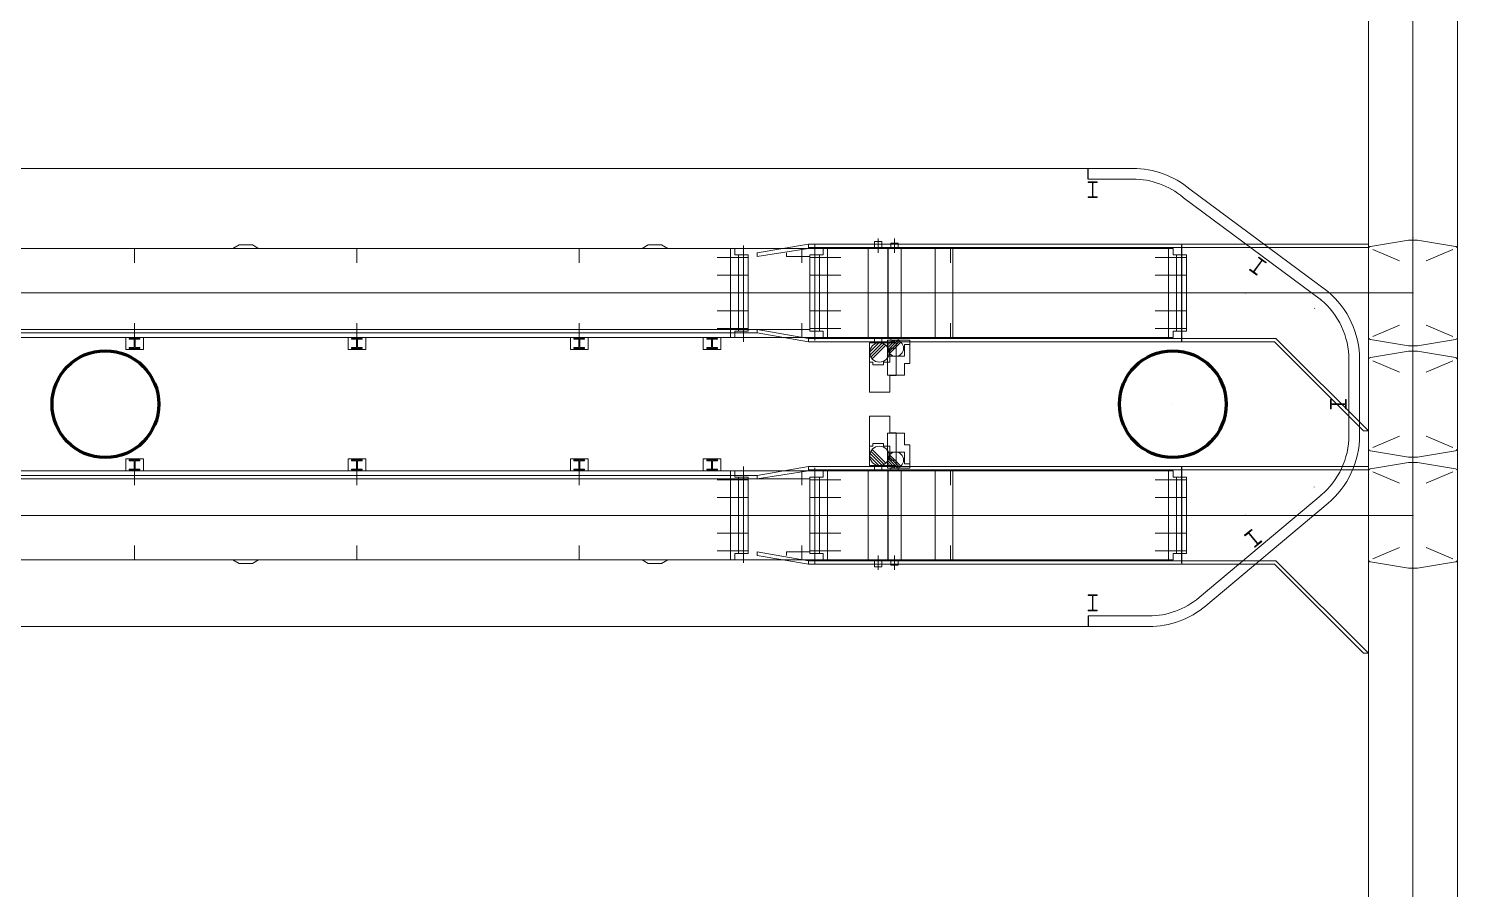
# Model space of a CAD drawing. Header units: metres. Extents: x 1807 to 3745, y 842 to 1968.
# Drawn here: x 3461.14 to 3477.2, y 1482.55 to 1492.22 of the extents above; entities that cross this region are included whole.
import ezdxf

# ---------------------------------------------------------------- set-up
doc = ezdxf.new("R2010")
doc.units = ezdxf.units.M
doc.header["$MEASUREMENT"] = 0
doc.layers.add('Level 1', color=7, linetype='Continuous', lineweight=0)

msp = doc.modelspace()

# ---------------------------------------------------------------- linework, layer by layer
at = {"layer": 'Level 1', "color": 7, "linetype": 'Continuous', "lineweight": 0}
for p, q in [((3476.2, 1576.091), (3476.2, 1451.2)), ((3477.2, 1576.091), (3477.2, 1451.2)), ((3448.549, 1490.65), (3473.55, 1490.65)), ((3473.05, 1490.65), (3473.55, 1490.65)), ((3473.05, 1490.53), (3473.55, 1490.53)), ((3474.19, 1490.418), (3474.196, 1490.414)), ((3474.193, 1490.416), (3475.743, 1489.266)), ((3474.193, 1490.416), (3475.743, 1489.266)), ((3474.116, 1490.324), (3474.121, 1490.32)), ((3474.121, 1490.32), (3475.671, 1489.17)), ((3473.953, 1489.75), (3448.147, 1489.75)), ((3462.328, 1489.75), (3462.328, 1489.59)), ((3463.503, 1489.79), (3463.434, 1489.75)), ((3463.503, 1489.79), (3463.653, 1489.79)), ((3463.723, 1489.75), (3463.653, 1489.79)), ((3464.828, 1489.75), (3464.828, 1489.59)), ((3467.328, 1489.75), (3467.328, 1489.59)), ((3468.103, 1489.79), (3468.034, 1489.75)), ((3468.103, 1489.79), (3468.253, 1489.79)), ((3468.323, 1489.75), (3468.253, 1489.79)), ((3469.078, 1489.75), (3469.028, 1489.75)), ((3469.078, 1489.68), (3469.078, 1489.75)), ((3469.903, 1489.8), (3469.328, 1489.7)), ((3469.328, 1489.66), (3469.903, 1489.75)), ((3469.828, 1489.75), (3469.828, 1489.59)), ((3474.1, 1489.8), (3469.903, 1489.8)), ((3469.903, 1489.8), (3469.903, 1489.75)), ((3474.1, 1489.76), (3469.903, 1489.76)), ((3470.068, 1489.75), (3470.118, 1489.75)), ((3470.069, 1489.68), (3470.069, 1489.75)), ((3470.788, 1489.76), (3470.588, 1489.76)), ((3470.648, 1489.83), (3470.648, 1489.76)), ((3470.728, 1489.83), (3470.648, 1489.83)), ((3470.728, 1489.83), (3470.728, 1489.76)), ((3470.947, 1489.76), (3470.797, 1489.76)), ((3470.912, 1489.81), (3470.832, 1489.81)), ((3470.832, 1489.81), (3470.832, 1489.76)), ((3470.912, 1489.81), (3470.912, 1489.76)), ((3471.5, 1489.75), (3471.5, 1489.59)), ((3474.003, 1489.75), (3473.953, 1489.75)), ((3474.003, 1489.68), (3474.003, 1489.75)), ((3474.1, 1489.8), (3474.82, 1489.8)), ((3474.1, 1489.8), (3474.1, 1488.7)), ((3474.1, 1489.76), (3474.82, 1489.76)), ((3474.82, 1489.8), (3476.2, 1489.8)), ((3474.82, 1489.76), (3476.2, 1489.76)), ((3476.2, 1488.751), (3476.2, 1489.749)), ((3476.65, 1489.845), (3476.221, 1489.773)), ((3476.25, 1489.738), (3476.55, 1489.611)), ((3476.75, 1489.845), (3476.65, 1489.845)), ((3476.699, 1489.874), (3476.701, 1489.876)), ((3476.701, 1489.874), (3476.699, 1489.876)), ((3476.75, 1489.845), (3477.179, 1489.773)), ((3477.15, 1489.738), (3476.85, 1489.611)), ((3477.2, 1488.751), (3477.2, 1489.749)), ((3477.2, 1488.751), (3477.2, 1489.749)), ((3469.228, 1489.65), (3468.878, 1489.65)), ((3469.228, 1489.68), (3469.078, 1489.68)), ((3469.228, 1488.82), (3469.228, 1489.68)), ((3469.328, 1489.7), (3469.328, 1489.66)), ((3469.659, 1489.7), (3469.659, 1489.66)), ((3469.918, 1489.66), (3469.659, 1489.66)), ((3469.919, 1489.68), (3469.919, 1488.82)), ((3469.919, 1489.68), (3470.069, 1489.68)), ((3469.919, 1489.65), (3470.269, 1489.65)), ((3474.153, 1489.65), (3473.803, 1489.65)), ((3474.153, 1489.68), (3474.003, 1489.68)), ((3474.153, 1488.82), (3474.153, 1489.68)), ((3469.228, 1489.45), (3468.878, 1489.45)), ((3469.919, 1489.45), (3470.269, 1489.45)), ((3474.153, 1489.45), (3473.803, 1489.45)), ((3469.228, 1489.25), (3468.878, 1489.25)), ((3469.919, 1489.25), (3470.269, 1489.25)), ((3474.153, 1489.25), (3473.803, 1489.25)), ((3474.821, 1489.249), (3474.819, 1489.251)), ((3474.821, 1489.251), (3474.819, 1489.249)), ((3475.671, 1489.17), (3475.666, 1489.174)), ((3476.701, 1489.249), (3476.699, 1489.251)), ((3476.701, 1489.251), (3476.699, 1489.249)), ((3476.699, 1489.249), (3476.701, 1489.251)), ((3476.701, 1489.249), (3476.699, 1489.251)), ((3469.228, 1489.05), (3468.878, 1489.05)), ((3469.919, 1489.05), (3470.269, 1489.05)), ((3474.153, 1489.05), (3473.803, 1489.05)), ((3475.597, 1489.075), (3475.592, 1489.08)), ((3469.918, 1488.84), (3450.328, 1488.84)), ((3469.328, 1488.8), (3450.328, 1488.8)), ((3462.328, 1488.91), (3462.328, 1488.75)), ((3464.828, 1488.91), (3464.828, 1488.75)), ((3467.328, 1488.91), (3467.328, 1488.75)), ((3469.228, 1488.85), (3468.878, 1488.85)), ((3469.228, 1488.82), (3469.078, 1488.82)), ((3469.078, 1488.82), (3469.078, 1488.75)), ((3469.328, 1488.84), (3469.328, 1488.8)), ((3469.903, 1488.74), (3469.328, 1488.84)), ((3469.328, 1488.8), (3469.903, 1488.7)), ((3469.828, 1488.91), (3469.828, 1488.75)), ((3469.919, 1488.85), (3470.269, 1488.85)), ((3469.919, 1488.82), (3470.069, 1488.82)), ((3470.069, 1488.82), (3470.069, 1488.75)), ((3471.5, 1488.91), (3471.5, 1488.75)), ((3474.153, 1488.85), (3473.803, 1488.85)), ((3474.153, 1488.82), (3474.003, 1488.82)), ((3474.003, 1488.82), (3474.003, 1488.75)), ((3476.25, 1488.762), (3476.55, 1488.889)), ((3477.15, 1488.762), (3476.85, 1488.889)), ((3473.953, 1488.75), (3448.147, 1488.75)), ((3462.228, 1488.616), (3462.228, 1488.75)), ((3462.228, 1488.75), (3462.428, 1488.75)), ((3462.228, 1488.616), (3462.428, 1488.616)), ((3462.268, 1488.74), (3462.388, 1488.74)), ((3462.268, 1488.74), (3462.268, 1488.73)), ((3462.268, 1488.73), (3462.323, 1488.73)), ((3462.268, 1488.636), (3462.268, 1488.626)), ((3462.268, 1488.636), (3462.323, 1488.636)), ((3462.268, 1488.626), (3462.388, 1488.626)), ((3462.288, 1488.75), (3462.288, 1488.74)), ((3462.323, 1488.73), (3462.323, 1488.636)), ((3462.333, 1488.73), (3462.388, 1488.73)), ((3462.333, 1488.73), (3462.333, 1488.636)), ((3462.333, 1488.636), (3462.388, 1488.636)), ((3462.368, 1488.75), (3462.368, 1488.74)), ((3462.388, 1488.74), (3462.388, 1488.73)), ((3462.388, 1488.636), (3462.388, 1488.626)), ((3462.428, 1488.616), (3462.428, 1488.75)), ((3464.728, 1488.616), (3464.728, 1488.75)), ((3464.728, 1488.75), (3464.928, 1488.75)), ((3464.728, 1488.616), (3464.928, 1488.616)), ((3464.768, 1488.74), (3464.888, 1488.74)), ((3464.768, 1488.74), (3464.768, 1488.73)), ((3464.768, 1488.73), (3464.823, 1488.73)), ((3464.768, 1488.636), (3464.768, 1488.626)), ((3464.768, 1488.636), (3464.823, 1488.636)), ((3464.768, 1488.626), (3464.888, 1488.626)), ((3464.788, 1488.75), (3464.788, 1488.74)), ((3464.823, 1488.73), (3464.823, 1488.636)), ((3464.833, 1488.73), (3464.888, 1488.73)), ((3464.833, 1488.73), (3464.833, 1488.636)), ((3464.833, 1488.636), (3464.888, 1488.636)), ((3464.868, 1488.75), (3464.868, 1488.74)), ((3464.888, 1488.74), (3464.888, 1488.73)), ((3464.888, 1488.636), (3464.888, 1488.626)), ((3464.928, 1488.616), (3464.928, 1488.75)), ((3467.228, 1488.616), (3467.228, 1488.75)), ((3467.228, 1488.75), (3467.428, 1488.75)), ((3467.228, 1488.616), (3467.428, 1488.616)), ((3467.268, 1488.74), (3467.388, 1488.74)), ((3467.268, 1488.74), (3467.268, 1488.73)), ((3467.268, 1488.73), (3467.323, 1488.73)), ((3467.268, 1488.636), (3467.268, 1488.626)), ((3467.268, 1488.636), (3467.323, 1488.636)), ((3467.268, 1488.626), (3467.388, 1488.626)), ((3467.288, 1488.75), (3467.288, 1488.74)), ((3467.323, 1488.73), (3467.323, 1488.636)), ((3467.333, 1488.73), (3467.388, 1488.73)), ((3467.333, 1488.73), (3467.333, 1488.636)), ((3467.333, 1488.636), (3467.388, 1488.636)), ((3467.368, 1488.75), (3467.368, 1488.74)), ((3467.388, 1488.74), (3467.388, 1488.73)), ((3467.388, 1488.636), (3467.388, 1488.626)), ((3467.428, 1488.616), (3467.428, 1488.75)), ((3468.72, 1488.616), (3468.72, 1488.75)), ((3468.72, 1488.75), (3468.92, 1488.75)), ((3468.72, 1488.616), (3468.92, 1488.616)), ((3468.76, 1488.74), (3468.88, 1488.74)), ((3468.76, 1488.74), (3468.76, 1488.73)), ((3468.76, 1488.73), (3468.815, 1488.73)), ((3468.76, 1488.636), (3468.76, 1488.626)), ((3468.76, 1488.636), (3468.815, 1488.636)), ((3468.76, 1488.626), (3468.88, 1488.626)), ((3468.78, 1488.75), (3468.78, 1488.74)), ((3468.815, 1488.73), (3468.815, 1488.636)), ((3468.825, 1488.73), (3468.88, 1488.73)), ((3468.825, 1488.73), (3468.825, 1488.636)), ((3468.825, 1488.636), (3468.88, 1488.636)), ((3468.86, 1488.75), (3468.86, 1488.74)), ((3468.88, 1488.74), (3468.88, 1488.73)), ((3468.88, 1488.636), (3468.88, 1488.626)), ((3468.92, 1488.616), (3468.92, 1488.75)), ((3469.078, 1488.75), (3469.028, 1488.75)), ((3474.1, 1488.74), (3469.903, 1488.74)), ((3469.903, 1488.74), (3469.903, 1488.7)), ((3474.1, 1488.7), (3469.903, 1488.7)), ((3470.068, 1488.75), (3470.118, 1488.75)), ((3470.788, 1488.74), (3470.588, 1488.74)), ((3470.592, 1488.69), (3470.592, 1488.472)), ((3470.592, 1488.69), (3470.892, 1488.69)), ((3470.593, 1488.587), (3470.696, 1488.69)), ((3470.596, 1488.554), (3470.728, 1488.687)), ((3470.606, 1488.529), (3470.754, 1488.677)), ((3470.62, 1488.508), (3470.774, 1488.662)), ((3470.648, 1488.74), (3470.648, 1488.69)), ((3470.728, 1488.74), (3470.728, 1488.69)), ((3470.792, 1488.72), (3470.792, 1488.538)), ((3470.792, 1488.72), (3471.042, 1488.72)), ((3470.792, 1488.633), (3470.879, 1488.72)), ((3470.795, 1488.607), (3470.905, 1488.717)), ((3470.947, 1488.74), (3470.797, 1488.74)), ((3470.803, 1488.585), (3470.927, 1488.709)), ((3470.815, 1488.568), (3470.944, 1488.697)), ((3470.82, 1488.63), (3470.892, 1488.63)), ((3470.82, 1488.63), (3470.82, 1488.472)), ((3470.832, 1488.74), (3470.832, 1488.72)), ((3470.892, 1488.69), (3470.892, 1488.63)), ((3470.912, 1488.74), (3470.912, 1488.72)), ((3470.982, 1488.67), (3471.042, 1488.67)), ((3470.982, 1488.67), (3470.982, 1488.538)), ((3471.042, 1488.72), (3471.042, 1488.67)), ((3474.003, 1488.75), (3473.953, 1488.75)), ((3474.1, 1488.74), (3474.82, 1488.74)), ((3474.1, 1488.7), (3474.82, 1488.7)), ((3474.82, 1488.74), (3475.16, 1488.74)), ((3474.82, 1488.7), (3475.143, 1488.7)), ((3475.143, 1488.7), (3476.143, 1487.7)), ((3475.16, 1488.74), (3476.2, 1487.7)), ((3476.65, 1488.655), (3476.221, 1488.727)), ((3476.75, 1488.655), (3476.65, 1488.655)), ((3476.699, 1488.624), (3476.701, 1488.626)), ((3476.701, 1488.624), (3476.699, 1488.626)), ((3476.75, 1488.655), (3477.179, 1488.727)), ((3470.592, 1488.472), (3470.628, 1488.472)), ((3470.628, 1488.472), (3470.628, 1488.442)), ((3470.748, 1488.472), (3470.748, 1488.442)), ((3470.748, 1488.472), (3470.82, 1488.472)), ((3470.792, 1488.538), (3470.982, 1488.538)), ((3475.98, 1488.5), (3475.98, 1487.65)), ((3476.1, 1488.5), (3476.1, 1487.65)), ((3476.1, 1488.5), (3476.1, 1487.65)), ((3476.2, 1487.501), (3476.2, 1488.499)), ((3476.65, 1488.595), (3476.221, 1488.523)), ((3476.25, 1488.488), (3476.55, 1488.361)), ((3476.75, 1488.595), (3476.65, 1488.595)), ((3476.75, 1488.595), (3477.179, 1488.523)), ((3477.15, 1488.488), (3476.85, 1488.361)), ((3477.2, 1487.501), (3477.2, 1488.499)), ((3477.2, 1487.501), (3477.2, 1488.499)), ((3470.628, 1488.442), (3470.749, 1488.442)), ((3473.999, 1487.999), (3474.001, 1488.001)), ((3473.999, 1488.001), (3474.001, 1487.999)), ((3476.699, 1487.999), (3476.701, 1488.001)), ((3476.701, 1487.999), (3476.699, 1488.001)), ((3476.143, 1487.7), (3476.2, 1487.7)), ((3470.592, 1487.528), (3470.628, 1487.528)), ((3470.592, 1487.31), (3470.592, 1487.528)), ((3470.62, 1487.492), (3470.774, 1487.337)), ((3470.628, 1487.558), (3470.749, 1487.558)), ((3470.628, 1487.528), (3470.628, 1487.558)), ((3470.748, 1487.528), (3470.748, 1487.558)), ((3470.748, 1487.528), (3470.82, 1487.528)), ((3470.82, 1487.37), (3470.82, 1487.528)), ((3476.25, 1487.512), (3476.55, 1487.639)), ((3477.15, 1487.512), (3476.85, 1487.639)), ((3462.228, 1487.384), (3462.228, 1487.25)), ((3462.228, 1487.384), (3462.428, 1487.384)), ((3462.268, 1487.374), (3462.388, 1487.374)), ((3462.268, 1487.364), (3462.268, 1487.374)), ((3462.268, 1487.364), (3462.323, 1487.364)), ((3462.323, 1487.27), (3462.323, 1487.364)), ((3462.333, 1487.364), (3462.388, 1487.364)), ((3462.333, 1487.27), (3462.333, 1487.364)), ((3462.388, 1487.364), (3462.388, 1487.374)), ((3462.428, 1487.384), (3462.428, 1487.25)), ((3464.728, 1487.384), (3464.728, 1487.25)), ((3464.728, 1487.384), (3464.928, 1487.384)), ((3464.768, 1487.374), (3464.888, 1487.374)), ((3464.768, 1487.364), (3464.768, 1487.374)), ((3464.768, 1487.364), (3464.823, 1487.364)), ((3464.823, 1487.27), (3464.823, 1487.364)), ((3464.833, 1487.364), (3464.888, 1487.364)), ((3464.833, 1487.27), (3464.833, 1487.364)), ((3464.888, 1487.364), (3464.888, 1487.374)), ((3464.928, 1487.384), (3464.928, 1487.25)), ((3467.228, 1487.384), (3467.228, 1487.25)), ((3467.228, 1487.384), (3467.428, 1487.384)), ((3467.268, 1487.374), (3467.388, 1487.374)), ((3467.268, 1487.364), (3467.268, 1487.374)), ((3467.268, 1487.364), (3467.323, 1487.364)), ((3467.323, 1487.27), (3467.323, 1487.364)), ((3467.333, 1487.364), (3467.388, 1487.364)), ((3467.333, 1487.27), (3467.333, 1487.364)), ((3467.388, 1487.364), (3467.388, 1487.374)), ((3467.428, 1487.384), (3467.428, 1487.25)), ((3468.72, 1487.384), (3468.72, 1487.25)), ((3468.72, 1487.384), (3468.92, 1487.384)), ((3468.76, 1487.374), (3468.88, 1487.374)), ((3468.76, 1487.364), (3468.76, 1487.374)), ((3468.76, 1487.364), (3468.815, 1487.364)), ((3468.815, 1487.27), (3468.815, 1487.364)), ((3468.825, 1487.364), (3468.88, 1487.364)), ((3468.825, 1487.27), (3468.825, 1487.364)), ((3468.88, 1487.364), (3468.88, 1487.374)), ((3468.92, 1487.384), (3468.92, 1487.25)), ((3470.593, 1487.413), (3470.696, 1487.31)), ((3470.596, 1487.446), (3470.728, 1487.313)), ((3470.606, 1487.471), (3470.754, 1487.323)), ((3470.792, 1487.462), (3470.982, 1487.462)), ((3470.792, 1487.28), (3470.792, 1487.462)), ((3470.792, 1487.366), (3470.879, 1487.28)), ((3470.795, 1487.393), (3470.905, 1487.283)), ((3470.803, 1487.414), (3470.927, 1487.291)), ((3470.815, 1487.432), (3470.944, 1487.303)), ((3470.82, 1487.37), (3470.892, 1487.37)), ((3470.892, 1487.31), (3470.892, 1487.37)), ((3470.982, 1487.33), (3470.982, 1487.462)), ((3470.982, 1487.33), (3471.042, 1487.33)), ((3471.042, 1487.28), (3471.042, 1487.33)), ((3476.65, 1487.405), (3476.221, 1487.477)), ((3476.65, 1487.345), (3476.221, 1487.273)), ((3476.75, 1487.405), (3476.65, 1487.405)), ((3476.75, 1487.345), (3476.65, 1487.345)), ((3476.699, 1487.374), (3476.701, 1487.376)), ((3476.701, 1487.374), (3476.699, 1487.376)), ((3476.75, 1487.405), (3477.179, 1487.477)), ((3476.75, 1487.345), (3477.179, 1487.273)), ((3473.953, 1487.25), (3449.589, 1487.25)), ((3469.328, 1487.2), (3450.328, 1487.2)), ((3462.228, 1487.25), (3462.428, 1487.25)), ((3462.268, 1487.27), (3462.323, 1487.27)), ((3462.268, 1487.26), (3462.268, 1487.27)), ((3462.268, 1487.26), (3462.388, 1487.26)), ((3462.288, 1487.25), (3462.288, 1487.26)), ((3462.328, 1487.09), (3462.328, 1487.25)), ((3462.333, 1487.27), (3462.388, 1487.27)), ((3462.368, 1487.25), (3462.368, 1487.26)), ((3462.388, 1487.26), (3462.388, 1487.27)), ((3464.728, 1487.25), (3464.928, 1487.25)), ((3464.768, 1487.27), (3464.823, 1487.27)), ((3464.768, 1487.26), (3464.768, 1487.27)), ((3464.768, 1487.26), (3464.888, 1487.26)), ((3464.788, 1487.25), (3464.788, 1487.26)), ((3464.828, 1487.09), (3464.828, 1487.25)), ((3464.833, 1487.27), (3464.888, 1487.27)), ((3464.868, 1487.25), (3464.868, 1487.26)), ((3464.888, 1487.26), (3464.888, 1487.27)), ((3467.228, 1487.25), (3467.428, 1487.25)), ((3467.268, 1487.27), (3467.323, 1487.27)), ((3467.268, 1487.26), (3467.268, 1487.27)), ((3467.268, 1487.26), (3467.388, 1487.26)), ((3467.288, 1487.25), (3467.288, 1487.26)), ((3467.328, 1487.09), (3467.328, 1487.25)), ((3467.333, 1487.27), (3467.388, 1487.27)), ((3467.368, 1487.25), (3467.368, 1487.26)), ((3467.388, 1487.26), (3467.388, 1487.27)), ((3468.72, 1487.25), (3468.92, 1487.25)), ((3468.76, 1487.27), (3468.815, 1487.27)), ((3468.76, 1487.26), (3468.76, 1487.27)), ((3468.76, 1487.26), (3468.88, 1487.26)), ((3468.78, 1487.25), (3468.78, 1487.26)), ((3468.825, 1487.27), (3468.88, 1487.27)), ((3468.86, 1487.25), (3468.86, 1487.26)), ((3468.88, 1487.26), (3468.88, 1487.27)), ((3469.078, 1487.25), (3469.028, 1487.25)), ((3469.078, 1487.18), (3469.078, 1487.25)), ((3469.228, 1487.18), (3469.078, 1487.18)), ((3469.228, 1487.18), (3469.228, 1486.32)), ((3469.903, 1487.3), (3469.328, 1487.2)), ((3469.328, 1487.16), (3469.903, 1487.25)), ((3469.328, 1487.2), (3469.328, 1487.16)), ((3469.828, 1487.09), (3469.828, 1487.25)), ((3474.1, 1487.3), (3469.903, 1487.3)), ((3469.903, 1487.3), (3469.903, 1487.25)), ((3474.1, 1487.26), (3469.903, 1487.26)), ((3469.919, 1486.32), (3469.919, 1487.18)), ((3469.919, 1487.18), (3470.069, 1487.18)), ((3470.068, 1487.25), (3470.118, 1487.25)), ((3470.069, 1487.18), (3470.069, 1487.25)), ((3470.788, 1487.26), (3470.588, 1487.26)), ((3470.592, 1487.31), (3470.892, 1487.31)), ((3470.648, 1487.26), (3470.648, 1487.31)), ((3470.728, 1487.26), (3470.728, 1487.31)), ((3470.792, 1487.28), (3471.042, 1487.28)), ((3470.947, 1487.26), (3470.797, 1487.26)), ((3470.832, 1487.26), (3470.832, 1487.28)), ((3470.912, 1487.26), (3470.912, 1487.28)), ((3471.5, 1487.25), (3471.5, 1487.09)), ((3474.003, 1487.25), (3473.953, 1487.25)), ((3474.003, 1487.18), (3474.003, 1487.25)), ((3474.153, 1487.18), (3474.003, 1487.18)), ((3474.1, 1487.3), (3474.82, 1487.3)), ((3474.1, 1487.3), (3474.1, 1486.2)), ((3474.1, 1487.26), (3474.82, 1487.26)), ((3474.153, 1487.18), (3474.153, 1486.32)), ((3474.82, 1487.3), (3476.2, 1487.3)), ((3474.82, 1487.26), (3476.2, 1487.26)), ((3476.2, 1486.251), (3476.2, 1487.249)), ((3476.25, 1487.238), (3476.55, 1487.111)), ((3477.15, 1487.238), (3476.85, 1487.111)), ((3477.2, 1486.251), (3477.2, 1487.249)), ((3477.2, 1486.251), (3477.2, 1487.249)), ((3469.918, 1487.16), (3450.328, 1487.16)), ((3469.228, 1487.15), (3468.878, 1487.15)), ((3469.919, 1487.15), (3470.269, 1487.15)), ((3474.153, 1487.15), (3473.803, 1487.15)), ((3475.588, 1487.068), (3475.591, 1487.07)), ((3469.228, 1486.95), (3468.878, 1486.95)), ((3469.919, 1486.95), (3470.269, 1486.95)), ((3474.153, 1486.95), (3473.803, 1486.95)), ((3475.668, 1486.978), (3474.296, 1485.826)), ((3475.746, 1486.886), (3474.373, 1485.734)), ((3475.746, 1486.886), (3474.373, 1485.734)), ((3475.666, 1486.976), (3475.668, 1486.978)), ((3469.228, 1486.75), (3468.878, 1486.75)), ((3469.919, 1486.75), (3470.269, 1486.75)), ((3474.153, 1486.75), (3473.803, 1486.75)), ((3474.821, 1486.749), (3474.819, 1486.751)), ((3474.821, 1486.751), (3474.819, 1486.749)), ((3476.701, 1486.749), (3476.699, 1486.751)), ((3476.701, 1486.751), (3476.699, 1486.749)), ((3476.699, 1486.749), (3476.701, 1486.751)), ((3476.701, 1486.749), (3476.699, 1486.751)), ((3469.228, 1486.55), (3468.878, 1486.55)), ((3469.919, 1486.55), (3470.269, 1486.55)), ((3474.153, 1486.55), (3473.803, 1486.55)), ((3462.328, 1486.25), (3462.328, 1486.41)), ((3464.828, 1486.25), (3464.828, 1486.41)), ((3467.328, 1486.25), (3467.328, 1486.41)), ((3469.828, 1486.25), (3469.828, 1486.41)), ((3471.5, 1486.41), (3471.5, 1486.25)), ((3476.25, 1486.262), (3476.55, 1486.389)), ((3477.15, 1486.262), (3476.85, 1486.389)), ((3473.953, 1486.25), (3448.147, 1486.25)), ((3463.503, 1486.21), (3463.434, 1486.25)), ((3463.503, 1486.21), (3463.653, 1486.21)), ((3463.723, 1486.25), (3463.653, 1486.21)), ((3468.103, 1486.21), (3468.034, 1486.25)), ((3468.103, 1486.21), (3468.253, 1486.21)), ((3468.323, 1486.25), (3468.253, 1486.21)), ((3469.228, 1486.35), (3468.878, 1486.35)), ((3469.078, 1486.25), (3469.028, 1486.25)), ((3469.228, 1486.32), (3469.078, 1486.32)), ((3469.078, 1486.32), (3469.078, 1486.25)), ((3469.328, 1486.34), (3469.328, 1486.3)), ((3469.903, 1486.24), (3469.328, 1486.34)), ((3469.328, 1486.3), (3469.903, 1486.2)), ((3469.659, 1486.3), (3469.659, 1486.34)), ((3469.918, 1486.34), (3469.659, 1486.34)), ((3474.1, 1486.24), (3469.903, 1486.24)), ((3469.903, 1486.24), (3469.903, 1486.2)), ((3469.919, 1486.35), (3470.269, 1486.35)), ((3469.919, 1486.32), (3470.069, 1486.32)), ((3470.068, 1486.25), (3470.118, 1486.25)), ((3470.069, 1486.32), (3470.069, 1486.25)), ((3470.788, 1486.24), (3470.588, 1486.24)), ((3470.648, 1486.17), (3470.648, 1486.24)), ((3470.728, 1486.17), (3470.728, 1486.24)), ((3470.947, 1486.24), (3470.797, 1486.24)), ((3470.832, 1486.19), (3470.832, 1486.24)), ((3470.912, 1486.19), (3470.912, 1486.24)), ((3474.153, 1486.35), (3473.803, 1486.35)), ((3474.003, 1486.25), (3473.953, 1486.25)), ((3474.153, 1486.32), (3474.003, 1486.32)), ((3474.003, 1486.32), (3474.003, 1486.25)), ((3474.1, 1486.24), (3474.82, 1486.24)), ((3474.82, 1486.24), (3475.16, 1486.24)), ((3475.16, 1486.24), (3476.2, 1485.2)), ((3476.65, 1486.155), (3476.221, 1486.227)), ((3476.75, 1486.155), (3477.179, 1486.227)), ((3474.1, 1486.2), (3469.903, 1486.2)), ((3470.728, 1486.17), (3470.648, 1486.17)), ((3470.912, 1486.19), (3470.832, 1486.19)), ((3474.1, 1486.2), (3474.82, 1486.2)), ((3474.82, 1486.2), (3475.143, 1486.2)), ((3475.143, 1486.2), (3476.143, 1485.2)), ((3476.75, 1486.155), (3476.65, 1486.155)), ((3474.381, 1485.911), (3474.381, 1485.911)), ((3474.296, 1485.826), (3474.296, 1485.826)), ((3473.73, 1485.62), (3473.05, 1485.62)), ((3473.73, 1485.5), (3448.37, 1485.5)), ((3473.73, 1485.5), (3473.05, 1485.5)), ((3476.143, 1485.2), (3476.2, 1485.2))]:
    msp.add_line(p, q, dxfattribs=at)
at = {"layer": 'Level 1', "color": 7, "linetype": 'Continuous', "lineweight": 0, "ltscale": 4}
for p, q in [((3476.7, 1576.091), (3476.7, 1451.2)), ((3469.028, 1488.75), (3469.028, 1489.75)), ((3469.173, 1488.7), (3469.173, 1489.785)), ((3469.974, 1489.8), (3469.974, 1488.715)), ((3470.119, 1489.75), (3470.119, 1488.75)), ((3470.575, 1489.75), (3470.575, 1488.75)), ((3470.688, 1489.7), (3470.688, 1489.864)), ((3470.797, 1489.75), (3470.797, 1488.75)), ((3470.801, 1489.75), (3470.801, 1488.75)), ((3470.872, 1489.7), (3470.872, 1489.864)), ((3470.947, 1489.75), (3470.947, 1488.75)), ((3471.328, 1489.75), (3471.328, 1488.75)), ((3471.528, 1489.75), (3471.528, 1488.75)), ((3473.953, 1488.75), (3473.953, 1489.75)), ((3474.098, 1488.7), (3474.098, 1489.785)), ((3469.118, 1488.82), (3469.118, 1489.68)), ((3470.029, 1489.68), (3470.029, 1488.82)), ((3474.043, 1488.82), (3474.043, 1489.68)), ((3447.28, 1489.25), (3474.82, 1489.25)), ((3476.7, 1489.25), (3474.82, 1489.25)), ((3470.892, 1488.63), (3470.892, 1488.322)), ((3471.042, 1488.67), (3471.042, 1488.458)), ((3470.592, 1488.134), (3470.592, 1488.472)), ((3470.792, 1488.326), (3470.792, 1488.538)), ((3470.982, 1488.458), (3470.982, 1488.326)), ((3470.982, 1488.458), (3471.042, 1488.458)), ((3470.982, 1488.326), (3470.792, 1488.326)), ((3470.82, 1488.322), (3470.82, 1488.134)), ((3470.82, 1488.322), (3470.892, 1488.322)), ((3470.82, 1488.134), (3470.592, 1488.134)), ((3470.592, 1487.866), (3470.592, 1487.528)), ((3470.82, 1487.866), (3470.592, 1487.866)), ((3470.82, 1487.678), (3470.82, 1487.866)), ((3470.792, 1487.674), (3470.792, 1487.462)), ((3470.982, 1487.674), (3470.792, 1487.674)), ((3470.82, 1487.678), (3470.892, 1487.678)), ((3470.892, 1487.37), (3470.892, 1487.678)), ((3470.982, 1487.542), (3470.982, 1487.674)), ((3470.982, 1487.542), (3471.042, 1487.542)), ((3471.042, 1487.33), (3471.042, 1487.542)), ((3469.028, 1487.25), (3469.028, 1486.25)), ((3469.118, 1487.18), (3469.118, 1486.32)), ((3469.173, 1487.3), (3469.173, 1486.215)), ((3469.974, 1486.2), (3469.974, 1487.285)), ((3470.029, 1486.32), (3470.029, 1487.18)), ((3470.119, 1486.25), (3470.119, 1487.25)), ((3470.575, 1486.25), (3470.575, 1487.25)), ((3470.797, 1486.25), (3470.797, 1487.25)), ((3470.801, 1486.25), (3470.801, 1487.25)), ((3470.947, 1486.25), (3470.947, 1487.25)), ((3471.328, 1487.25), (3471.328, 1486.25)), ((3471.528, 1487.25), (3471.528, 1486.25)), ((3473.953, 1487.25), (3473.953, 1486.25)), ((3474.043, 1487.18), (3474.043, 1486.32)), ((3474.098, 1487.3), (3474.098, 1486.215)), ((3447.28, 1486.75), (3474.82, 1486.75)), ((3476.7, 1486.75), (3474.82, 1486.75)), ((3470.688, 1486.3), (3470.688, 1486.136)), ((3470.872, 1486.3), (3470.872, 1486.136))]:
    msp.add_line(p, q, dxfattribs=at)
at = {"layer": 'Level 1', "color": 7, "linetype": 'Continuous', "lineweight": 30}
for p, q in [((3473.05, 1490.53), (3473.05, 1490.65)), ((3473.05, 1485.62), (3473.05, 1485.5))]:
    msp.add_line(p, q, dxfattribs=at)
at = {"layer": 'Level 1', "color": 7, "linetype": 'Continuous', "lineweight": 13}
for p, q in [((3473.05, 1490.5), (3473.151, 1490.5)), ((3473.05, 1490.492), (3473.05, 1490.5)), ((3473.091, 1490.492), (3473.05, 1490.492)), ((3473.098, 1490.338), (3473.098, 1490.484)), ((3473.103, 1490.484), (3473.103, 1490.338)), ((3473.151, 1490.492), (3473.11, 1490.492)), ((3473.151, 1490.5), (3473.151, 1490.492)), ((3473.05, 1490.322), (3473.05, 1490.33)), ((3473.05, 1490.33), (3473.091, 1490.33)), ((3473.151, 1490.322), (3473.05, 1490.322)), ((3473.11, 1490.33), (3473.151, 1490.33)), ((3473.151, 1490.33), (3473.151, 1490.322)), ((3474.91, 1489.495), (3474.998, 1489.613)), ((3475.002, 1489.61), (3474.914, 1489.492)), ((3474.964, 1489.648), (3474.968, 1489.654)), ((3474.996, 1489.623), (3474.964, 1489.648)), ((3474.968, 1489.654), (3475.05, 1489.593)), ((3475.045, 1489.587), (3475.012, 1489.611)), ((3475.05, 1489.593), (3475.045, 1489.587)), ((3474.862, 1489.511), (3474.867, 1489.518)), ((3474.944, 1489.451), (3474.862, 1489.511)), ((3474.867, 1489.518), (3474.9, 1489.493)), ((3474.916, 1489.482), (3474.948, 1489.457)), ((3474.948, 1489.457), (3474.944, 1489.451)), ((3475.772, 1487.949), (3475.772, 1488.051)), ((3475.772, 1488.051), (3475.78, 1488.051)), ((3475.78, 1488.051), (3475.78, 1488.01)), ((3475.78, 1487.99), (3475.78, 1487.949)), ((3475.788, 1488.002), (3475.934, 1488.002)), ((3475.934, 1487.998), (3475.788, 1487.998)), ((3475.942, 1488.01), (3475.942, 1488.051)), ((3475.942, 1488.051), (3475.95, 1488.051)), ((3475.942, 1487.949), (3475.942, 1487.99)), ((3475.95, 1488.051), (3475.95, 1487.949)), ((3475.78, 1487.949), (3475.772, 1487.949)), ((3475.95, 1487.949), (3475.942, 1487.949)), ((3474.886, 1486.593), (3474.808, 1486.528)), ((3474.808, 1486.528), (3474.813, 1486.521)), ((3474.813, 1486.521), (3474.845, 1486.548)), ((3474.855, 1486.547), (3474.95, 1486.434)), ((3474.953, 1486.437), (3474.859, 1486.55)), ((3474.86, 1486.561), (3474.891, 1486.587)), ((3474.891, 1486.587), (3474.886, 1486.593)), ((3474.949, 1486.424), (3474.917, 1486.397)), ((3474.917, 1486.397), (3474.923, 1486.391)), ((3474.923, 1486.391), (3475, 1486.457)), ((3474.995, 1486.463), (3474.964, 1486.436)), ((3475, 1486.457), (3474.995, 1486.463)), ((3473.05, 1485.848), (3473.05, 1485.856)), ((3473.05, 1485.856), (3473.151, 1485.856)), ((3473.091, 1485.848), (3473.05, 1485.848)), ((3473.098, 1485.693), (3473.098, 1485.84)), ((3473.103, 1485.84), (3473.103, 1485.693)), ((3473.151, 1485.848), (3473.111, 1485.848)), ((3473.151, 1485.856), (3473.151, 1485.848)), ((3473.05, 1485.678), (3473.05, 1485.686)), ((3473.05, 1485.686), (3473.091, 1485.686)), ((3473.151, 1485.678), (3473.05, 1485.678)), ((3473.111, 1485.686), (3473.151, 1485.686)), ((3473.151, 1485.686), (3473.151, 1485.678))]:
    msp.add_line(p, q, dxfattribs=at)
at = {"layer": 'Level 1', "color": 7, "linetype": 'Continuous', "lineweight": 0}
for centre, radius in [((3470.702, 1488.581), 0.109), ((3470.883, 1488.629), 0.091), ((3470.702, 1487.419), 0.109), ((3470.883, 1487.371), 0.091)]:
    msp.add_circle(centre, radius, dxfattribs=at)
at = {"layer": 'Level 1', "color": 7, "linetype": 'Continuous', "lineweight": 70}
for centre in [(3462, 1488), (3474, 1488)]:
    msp.add_circle(centre, 0.6, dxfattribs=at)
at = {"layer": 'Level 1', "color": 7, "linetype": 'Continuous', "lineweight": 0}
for centre, radius, start, end in [((3473.55, 1489.65), 1, 49.9894, 90), ((3473.55, 1489.65), 1, 49.9894, 90), ((3473.55, 1489.65), 0.88, 49.9894, 90), ((3476.225, 1489.749), 0.025, 99.4622, 180), ((3477.175, 1489.749), 0.025, 0, 80.5378), ((3475.1, 1488.5), 1, 0, 49.9894), ((3475.1, 1488.5), 1, 0, 49.9894), ((3475.1, 1488.5), 0.88, 0, 49.9894), ((3476.225, 1488.751), 0.025, 180, 260.5376), ((3477.175, 1488.751), 0.025, 279.4624, 0), ((3476.225, 1488.499), 0.025, 99.4622, 180), ((3477.175, 1488.499), 0.025, 0, 80.5378), ((3475.1, 1487.65), 0.88, 310.0106, 0), ((3475.1, 1487.65), 1, 310.0106, 0), ((3475.1, 1487.65), 1, 310.0106, 0), ((3476.225, 1487.501), 0.025, 180, 260.5376), ((3477.175, 1487.501), 0.025, 279.4624, 0), ((3476.225, 1487.249), 0.025, 99.4622, 180), ((3477.175, 1487.249), 0.025, 0, 80.5378), ((3476.225, 1486.251), 0.025, 180, 260.5376), ((3477.175, 1486.251), 0.025, 279.4624, 0), ((3473.73, 1486.5), 0.88, 270, 310.0106), ((3473.73, 1486.5), 1, 270, 310.0106), ((3473.73, 1486.5), 1, 270, 310.0106)]:
    msp.add_arc(centre, radius, start, end, dxfattribs=at)
at = {"layer": 'Level 1', "color": 7, "linetype": 'Continuous', "lineweight": 13}
for centre, start, end in [((3473.091, 1490.484), 0, 90), ((3473.11, 1490.484), 90, 180), ((3473.091, 1490.338), 270, 0), ((3473.11, 1490.338), 180, 270), ((3474.992, 1489.617), 323.3, 53.3), ((3475.008, 1489.605), 53.3, 143.3), ((3474.904, 1489.499), 233.3, 323.3), ((3474.92, 1489.488), 143.3, 233.3), ((3475.788, 1488.01), 180, 270), ((3475.788, 1487.99), 90, 180), ((3475.934, 1488.01), 270, 0), ((3475.934, 1487.99), 0, 90), ((3474.85, 1486.542), 40, 130), ((3474.865, 1486.555), 130, 220), ((3474.944, 1486.429), 310, 40), ((3474.959, 1486.442), 220, 310), ((3473.091, 1485.84), 0, 90), ((3473.111, 1485.84), 90, 180), ((3473.091, 1485.693), 270, 0), ((3473.111, 1485.693), 180, 270)]:
    msp.add_arc(centre, 0.0076, start, end, dxfattribs=at)

doc.saveas('drawing.dxf')
